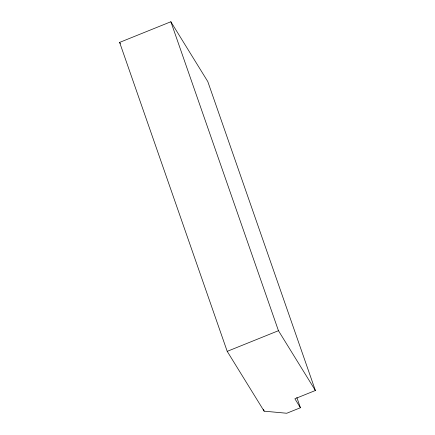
<?xml version="1.0" encoding="UTF-8"?>
<svg xmlns="http://www.w3.org/2000/svg" width="435" height="435" viewBox="0 0 435 435"><rect width="100%" height="100%" fill="white"/><g stroke="black" fill="none" stroke-linecap="round" stroke-linejoin="round"><path stroke-width="0.65" d="M119.625 42.407L170.863 21.75L207.789 81.557L315.375 390.505L294.881 398.77L300.422 407.742L286.757 413.25L264.137 411.167L227.211 351.355L119.625 42.407L120.332 43.56M227.211 351.355L278.449 330.698L315.375 390.505M170.863 21.75L278.449 330.698M296.849 397.487L300.422 407.742M263.469 409.243L264.137 411.167"/></g></svg>
